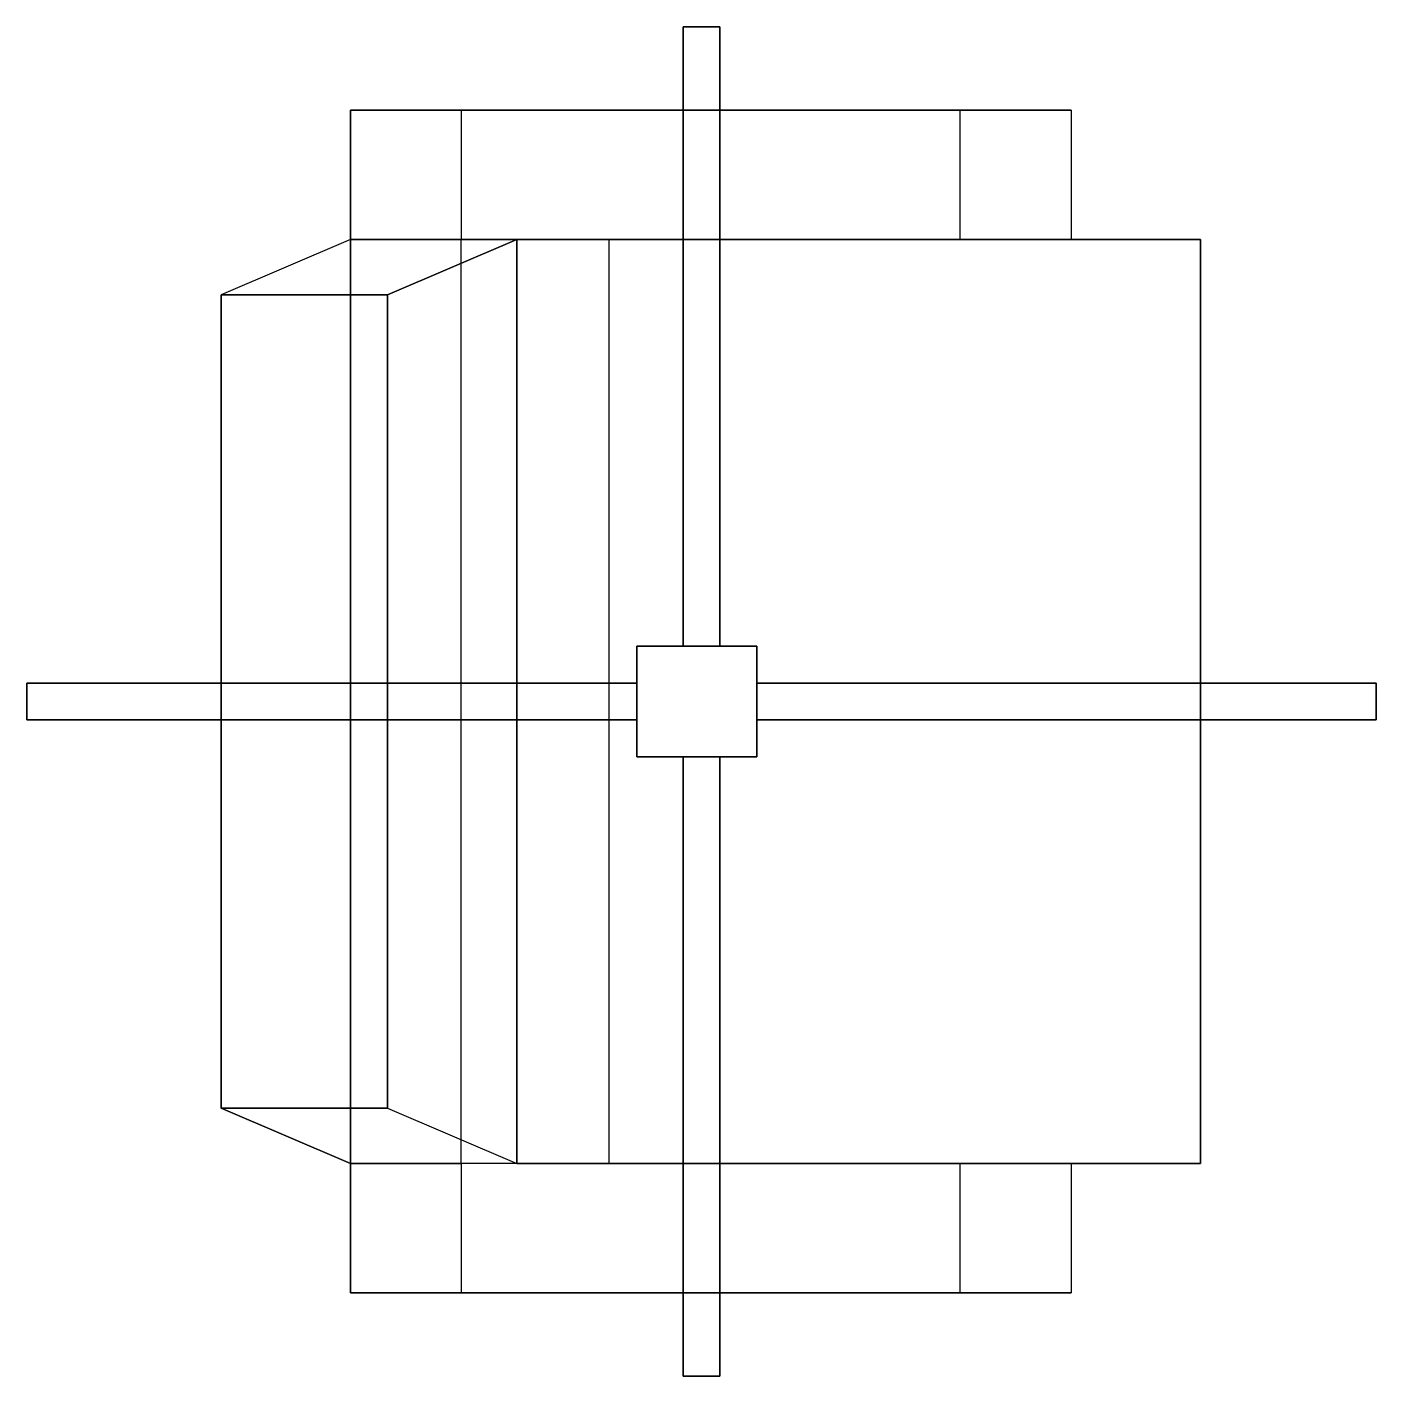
# Model space of a CAD drawing. Extents: x -594 to 209, y -32 to 771.
import ezdxf

# ---------------------------------------------------------------- set-up
doc = ezdxf.new("R2010")
doc.units = 0
doc.header["$MEASUREMENT"] = 0
doc.layers.add('3D', color=4, linetype='CONTINUOUS')

msp = doc.modelspace()

# ---------------------------------------------------------------- linework, layer by layer
at = {"layer": '3D', "linetype": 'CONTINUOUS'}
for points in [[(-181.82, 770.98, -139.5), (-203.82, 770.98, -139.5), (-203.82, 402.48, -7.5), (-181.82, 402.48, -7.5)], [(-203.82, 770.98, -200), (-203.82, 402.48, -68), (-203.82, 402.48, -7.5), (-203.82, 770.98, -139.5)], [(-181.82, 770.98, -200), (-203.82, 770.98, -200), (-203.82, 770.98, -139.5), (-181.82, 770.98, -139.5)], [(-181.82, 770.98, -200), (-181.82, 402.48, -68), (-181.82, 402.48, -7.5), (-181.82, 770.98, -139.5)], [(-401.82, 644.48, 581), (-38.82, 644.48, 581), (-38.82, 721.48, 581), (-401.82, 721.48, 581)], [(-401.82, 644.48, 581), (-401.82, 721.48, 581), (-335.82, 721.48, 240), (-335.82, 644.48, 240)], [(-401.82, 721.48, 581), (-335.82, 721.48, 240), (27.18, 721.48, 240), (-38.82, 721.48, 581)], [(-38.82, 644.48, 581), (-38.82, 721.48, 581), (27.18, 721.48, 240), (27.18, 644.48, 240)], [(-302.82, 644.48, 581), (-401.82, 644.48, 581), (-478.82, 611.48, 1010), (-379.82, 611.48, 1010)], [(-401.82, 644.48, 581), (-478.82, 611.48, 1010), (-478.82, 127.48, 1010), (-401.82, 94.48, 581)], [(-401.82, 644.48, 581), (-401.82, 94.48, 581), (-335.82, 94.48, 240), (-335.82, 644.48, 240)], [(-302.82, 94.48, 581), (-302.82, 644.48, 581), (-379.82, 611.48, 1010), (-379.82, 127.48, 1010)], [(-302.82, 644.48, 581), (-302.82, 94.48, 581), (-247.82, 94.48, 350), (-247.82, 644.48, 350)], [(-38.82, 644.48, 581), (-302.82, 644.48, 581), (-247.82, 644.48, 350), (6.23, 644.48, 350)], [(-247.82, 94.48, 350), (-247.82, 644.48, 350), (104.18, 644.48, 350), (104.18, 94.48, 350)], [(27.18, 644.48, 240), (104.18, 644.48, 240), (104.18, 644.48, 350), (6.23, 644.48, 350)], [(104.18, 94.48, 350), (104.18, 644.48, 350), (104.18, 644.48, 240), (104.18, 94.48, 240)], [(-379.82, 611.48, 1175), (-478.82, 611.48, 1175), (-478.82, 127.48, 1175), (-379.82, 127.48, 1175)], [(-478.82, 127.48, 1175), (-478.82, 127.48, 1010), (-478.82, 611.48, 1010), (-478.82, 611.48, 1175)], [(-478.82, 611.48, 1010), (-478.82, 611.48, 1175), (-379.82, 611.48, 1175), (-379.82, 611.48, 1010)], [(-379.82, 127.48, 1175), (-379.82, 127.48, 1010), (-379.82, 611.48, 1010), (-379.82, 611.48, 1175)], [(-231.32, 402.48, -68), (-159.82, 402.48, -68), (-159.82, 402.48, 267.5), (-231.32, 402.48, 267.5)], [(-231.32, 336.48, -68), (-231.32, 402.48, -68), (-231.32, 402.48, 267.5), (-231.32, 336.48, 267.5)], [(-159.82, 402.48, -68), (-159.82, 336.48, -68), (-159.82, 336.48, 267.5), (-159.82, 402.48, 267.5)], [(-594.32, 380.48, -139.5), (-594.32, 358.48, -139.5), (-231.32, 358.48, -7.5), (-231.32, 380.48, -7.5)], [(-594.32, 380.48, -200), (-231.32, 380.48, -68), (-231.32, 380.48, -7.5), (-594.32, 380.48, -139.5)], [(-594.32, 380.48, -200), (-594.32, 358.48, -200), (-594.32, 358.48, -139.5), (-594.32, 380.48, -139.5)], [(208.68, 358.48, -139.5), (208.68, 380.48, -139.5), (-159.82, 380.48, -7.5), (-159.82, 358.48, -7.5)], [(208.68, 380.48, -200), (-159.82, 380.48, -68), (-159.82, 380.48, -7.5), (208.68, 380.48, -139.5)], [(208.68, 358.48, -200), (208.68, 380.48, -200), (208.68, 380.48, -139.5), (208.68, 358.48, -139.5)], [(-594.32, 358.48, -200), (-231.32, 358.48, -68), (-231.32, 358.48, -7.5), (-594.32, 358.48, -139.5)], [(208.68, 358.48, -200), (-159.82, 358.48, -68), (-159.82, 358.48, -7.5), (208.68, 358.48, -139.5)], [(-159.82, 336.48, -68), (-231.32, 336.48, -68), (-231.32, 336.48, 267.5), (-159.82, 336.48, 267.5)], [(-203.82, -32.02, -200), (-203.82, 336.48, -68), (-203.82, 336.48, -7.5), (-203.82, -32.02, -139.5)], [(-203.82, -32.02, -139.5), (-181.82, -32.02, -139.5), (-181.82, 336.48, -7.5), (-203.82, 336.48, -7.5)], [(-181.82, -32.02, -200), (-181.82, 336.48, -68), (-181.82, 336.48, -7.5), (-181.82, -32.02, -139.5)], [(-478.82, 127.48, 1010), (-478.82, 127.48, 1175), (-379.82, 127.48, 1175), (-379.82, 127.48, 1010)], [(-302.82, 94.48, 581), (-401.82, 94.48, 581), (-478.82, 127.48, 1010), (-379.82, 127.48, 1010)], [(-401.82, 17.48, 581), (-38.82, 17.48, 581), (-38.82, 94.48, 581), (-401.82, 94.48, 581)], [(-401.82, 17.48, 581), (-401.82, 94.48, 581), (-335.82, 94.48, 240), (-335.82, 17.48, 240)], [(-38.82, 94.48, 581), (-302.82, 94.48, 581), (-247.82, 94.48, 350), (6.23, 94.48, 350)], [(-38.82, 17.48, 581), (-38.82, 94.48, 581), (27.18, 94.48, 240), (27.18, 17.48, 240)], [(27.18, 94.48, 240), (104.18, 94.48, 240), (104.18, 94.48, 350), (6.23, 94.48, 350)], [(-401.82, 17.48, 581), (-335.82, 17.48, 240), (27.18, 17.48, 240), (-38.82, 17.48, 581)], [(-203.82, -32.02, -200), (-181.82, -32.02, -200), (-181.82, -32.02, -139.5), (-203.82, -32.02, -139.5)]]:
    msp.add_3dface(points, dxfattribs=at)

doc.saveas('drawing.dxf')
